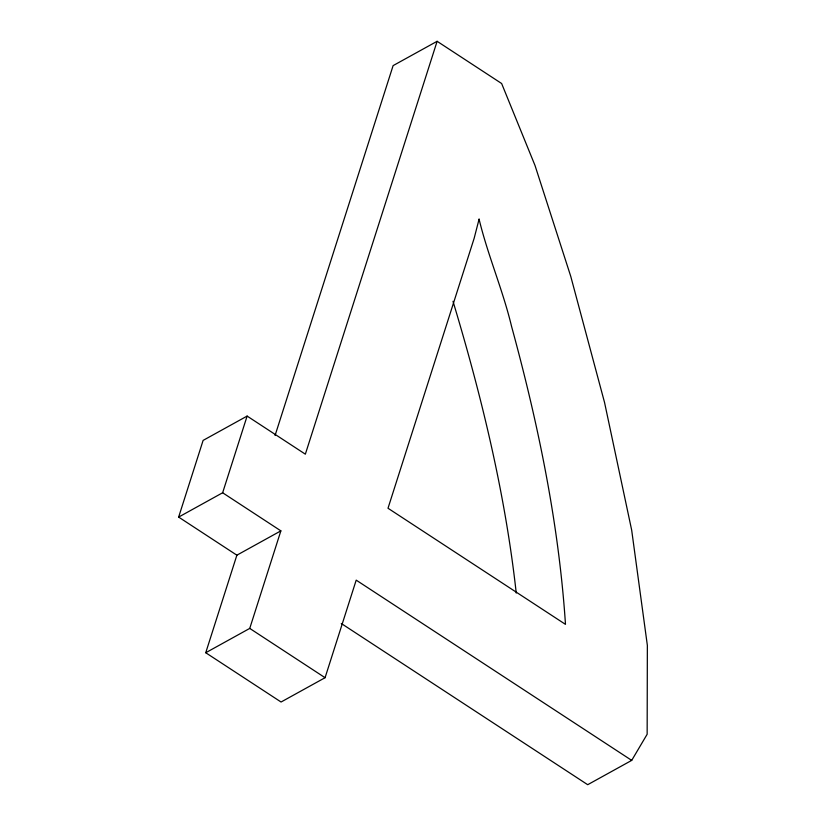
<?xml version="1.0" encoding="UTF-8"?>
<svg xmlns="http://www.w3.org/2000/svg" width="826" height="826" viewBox="0 0 826 826"><rect width="100%" height="100%" fill="white"/><g stroke="black" fill="none" stroke-linecap="round" stroke-linejoin="round"><path stroke-width="1.24" d="M178.643 517.086L222.638 492.761L280.871 530.86L236.876 555.186L178.643 517.086L203.113 440.403L247.119 416.077L305.352 454.176L437.119 41.3L501.63 83.509L535.021 165.51L570.756 276.369L604.56 402.541L631.683 530.168L647.357 645.395L647.15 734.262L631.704 760.385L587.699 784.7L341.262 623.475M222.638 492.761L247.119 416.077M631.704 760.385L356.202 580.141L325.072 677.702L281.067 702.017L205.736 652.736L236.876 555.186M275.068 435.488L393.114 65.615L437.119 41.3M205.736 652.736L249.741 628.41L280.871 530.86M249.741 628.41L325.072 677.702M452.999 301.314C481.713 396.645 505.285 493.989 516.24 593.068M479.08 219.158L474.145 238.332L388.003 508.248L565.48 624.363C558.779 523.343 538.18 423.841 511.542 326.332C502.838 289.957 487.836 255.43 479.08 219.158"/></g></svg>
